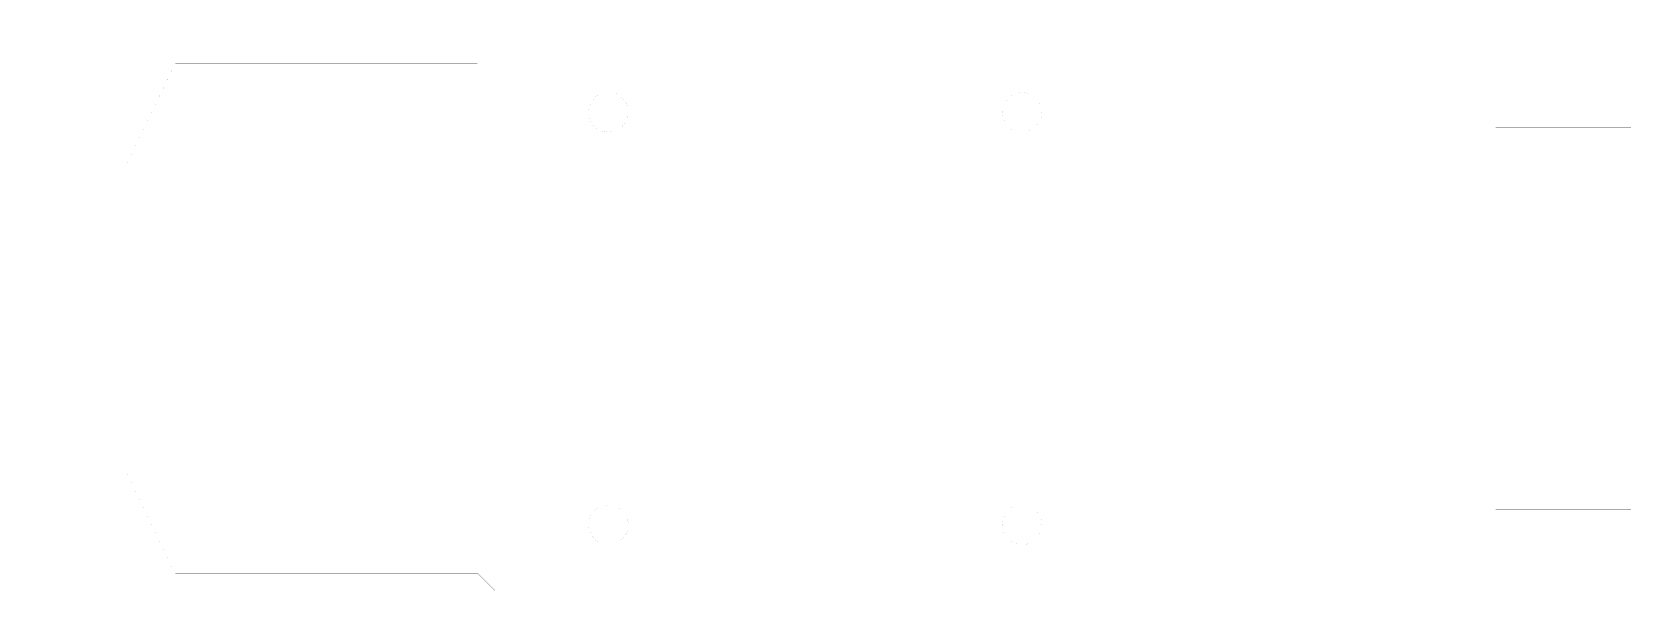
# Model space of a CAD drawing. Header units: inches. Extents: x -61.1 to 37.6, y -4.9 to 30.4.
import ezdxf

# ---------------------------------------------------------------- set-up
doc = ezdxf.new("R2010")
doc.units = ezdxf.units.IN
doc.layers.add('Keep-Out Layer', color=6, linetype='Continuous')

msp = doc.modelspace()

# ---------------------------------------------------------------- linework, layer by layer
at = {"layer": 'Keep-Out Layer'}
for points in [[(-33.606, 28.444, 0.001, 0.001, 0), (-31.642, 30.408, 0.001, 0.001, 0)], [(-31.642, 30.408, 0.001, 0.001, 0), (7.638, 30.408, 0.001, 0.001, 0)], [(7.638, 30.408, 0.001, 0.001, 0), (10.584, 27.462, 0.001, 0.001, 0)], [(-55.21, 22.308, 0.001, 0.001, 0), (-52.264, 28.444, 0.001, 0.001, 0)], [(-52.264, 28.444, 0.001, 0.001, 0), (-33.606, 28.444, 0.001, 0.001, 0)], [(10.584, 27.462, 0.001, 0.001, 0), (14.512, 27.462, 0.001, 0.001, 0)], [(14.512, 23.534, 0.001, 0.001, 0), (14.512, 27.462, 0.001, 0.001, 0)], [(20.404, 23.534, 0.001, 0.001, 0), (20.404, 27.462, 0.001, 0.001, 0)], [(20.404, 27.462, 0.001, 0.001, 0), (24.332, 27.462, 0.001, 0.001, 0)], [(24.332, 27.462, 0.001, 0.001, 0), (29.242, 24.516, 0.001, 0.001, 0)], [(29.242, 24.516, 0.001, 0.001, 0), (37.589, 24.516, 0.001, 0.001, 0)], [(37.589, 18.624, 0.001, 0.001, 0), (37.589, 24.516, 0.001, 0.001, 0)], [(14.512, 23.534, 0.001, 0.001, 0), (20.404, 23.534, 0.001, 0.001, 0)], [(-61.102, 12.732, 0.001, 0.001, 0), (-61.102, 22.308, 0.001, 0.001, 0)], [(-61.102, 22.308, 0.001, 0.001, 0), (-55.21, 22.308, 0.001, 0.001, 0)], [(37.589, 6.84, 0.001, 0.001, 0), (37.589, 18.624, 0.001, 0.001, 0)], [(-61.102, 3.156, 0.001, 0.001, 0), (-61.102, 12.732, 0.001, 0.001, 0)], [(37.589, 0.948, 0.001, 0.001, 0), (37.589, 6.84, 0.001, 0.001, 0)], [(-61.102, 3.156, 0.001, 0.001, 0), (-55.21, 3.156, 0.001, 0.001, 0)], [(-55.21, 3.156, 0.001, 0.001, 0), (-52.264, -2.98, 0.001, 0.001, 0)], [(14.512, -1.998, 0.001, 0.001, 0), (14.512, 1.93, 0.001, 0.001, 0)], [(14.512, 1.93, 0.001, 0.001, 0), (20.404, 1.93, 0.001, 0.001, 0)], [(20.404, -1.998, 0.001, 0.001, 0), (20.404, 1.93, 0.001, 0.001, 0)], [(24.332, -1.998, 0.001, 0.001, 0), (29.242, 0.948, 0.001, 0.001, 0)], [(29.242, 0.948, 0.001, 0.001, 0), (33.415, 0.948, 0.001, 0.001, 0)], [(33.415, 0.948, 0.001, 0.001, 0), (37.589, 0.948, 0.001, 0.001, 0)], [(7.638, -4.944, 0.001, 0.001, 0), (10.584, -1.998, 0.001, 0.001, 0)], [(10.584, -1.998, 0.001, 0.001, 0), (14.512, -1.998, 0.001, 0.001, 0)], [(20.404, -1.998, 0.001, 0.001, 0), (24.332, -1.998, 0.001, 0.001, 0)], [(-52.264, -2.98, 0.001, 0.001, 0), (-33.606, -2.98, 0.001, 0.001, 0)], [(-33.606, -2.98, 0.001, 0.001, 0), (-31.642, -4.944, 0.001, 0.001, 0)], [(-31.642, -4.944, 0.001, 0.001, 0), (7.638, -4.944, 0.001, 0.001, 0)]]:
    msp.add_lwpolyline(points, format="xyseb", dxfattribs=at)
for points in [[(-31.642, 30.408, 0.0005, 0.0005, 1), (-31.642, 30.408, 0.0005, 0.0005, 1)], [(-31.642, 30.408, 0.0005, 0.0005, 1), (-31.642, 30.408, 0.0005, 0.0005, 1)], [(7.638, 30.408, 0.0005, 0.0005, 1), (7.638, 30.408, 0.0005, 0.0005, 1)], [(7.638, 30.408, 0.0005, 0.0005, 1), (7.638, 30.408, 0.0005, 0.0005, 1)], [(-52.264, 28.444, 0.0005, 0.0005, 1), (-52.264, 28.444, 0.0005, 0.0005, 1)], [(-52.264, 28.444, 0.0005, 0.0005, 1), (-52.264, 28.444, 0.0005, 0.0005, 1)], [(-33.606, 28.444, 0.0005, 0.0005, 1), (-33.606, 28.444, 0.0005, 0.0005, 1)], [(-33.606, 28.444, 0.0005, 0.0005, 1), (-33.606, 28.444, 0.0005, 0.0005, 1)], [(-24.296, 25.464, 0.001, 0.001, 1), (-26.746, 25.464, 0.001, 0.001, 1)], [(1.225, 25.464, 0.001, 0.001, 1), (-1.225, 25.464, 0.001, 0.001, 1)], [(10.584, 27.462, 0.0005, 0.0005, 1), (10.584, 27.462, 0.0005, 0.0005, 1)], [(10.584, 27.462, 0.0005, 0.0005, 1), (10.584, 27.462, 0.0005, 0.0005, 1)], [(14.512, 27.462, 0.0005, 0.0005, 1), (14.512, 27.462, 0.0005, 0.0005, 1)], [(14.512, 27.462, 0.0005, 0.0005, 1), (14.512, 27.462, 0.0005, 0.0005, 1)], [(20.404, 27.462, 0.0005, 0.0005, 1), (20.404, 27.462, 0.0005, 0.0005, 1)], [(20.404, 27.462, 0.0005, 0.0005, 1), (20.404, 27.462, 0.0005, 0.0005, 1)], [(24.332, 27.462, 0.0005, 0.0005, 1), (24.332, 27.462, 0.0005, 0.0005, 1)], [(24.332, 27.462, 0.0005, 0.0005, 1), (24.332, 27.462, 0.0005, 0.0005, 1)], [(-26.746, 25.464, 0.0005, 0.0005, 1), (-26.745, 25.464, 0.0005, 0.0005, 1)], [(-24.296, 25.464, 0.0005, 0.0005, 1), (-24.295, 25.464, 0.0005, 0.0005, 1)], [(-1.225, 25.464, 0.0005, 0.0005, 1), (-1.225, 25.464, 0.0005, 0.0005, 1)], [(1.225, 25.464, 0.0005, 0.0005, 1), (1.225, 25.464, 0.0005, 0.0005, 1)], [(29.242, 24.516, 0.0005, 0.0005, 1), (29.242, 24.516, 0.0005, 0.0005, 1)], [(29.242, 24.516, 0.0005, 0.0005, 1), (29.242, 24.516, 0.0005, 0.0005, 1)], [(37.589, 24.516, 0.0005, 0.0005, 1), (37.589, 24.516, 0.0005, 0.0005, 1)], [(37.589, 24.516, 0.0005, 0.0005, 1), (37.589, 24.516, 0.0005, 0.0005, 1)], [(14.512, 23.534, 0.0005, 0.0005, 1), (14.512, 23.534, 0.0005, 0.0005, 1)], [(14.512, 23.534, 0.0005, 0.0005, 1), (14.512, 23.534, 0.0005, 0.0005, 1)], [(20.404, 23.534, 0.0005, 0.0005, 1), (20.404, 23.534, 0.0005, 0.0005, 1)], [(20.404, 23.534, 0.0005, 0.0005, 1), (20.404, 23.534, 0.0005, 0.0005, 1)], [(-61.102, 22.308, 0.0005, 0.0005, 1), (-61.102, 22.308, 0.0005, 0.0005, 1)], [(-61.102, 22.308, 0.0005, 0.0005, 1), (-61.102, 22.308, 0.0005, 0.0005, 1)], [(-55.21, 22.308, 0.0005, 0.0005, 1), (-55.21, 22.308, 0.0005, 0.0005, 1)], [(-55.21, 22.308, 0.0005, 0.0005, 1), (-55.21, 22.308, 0.0005, 0.0005, 1)], [(37.589, 18.624, 0.0005, 0.0005, 1), (37.589, 18.624, 0.0005, 0.0005, 1)], [(37.589, 18.624, 0.0005, 0.0005, 1), (37.589, 18.624, 0.0005, 0.0005, 1)], [(-61.102, 12.732, 0.0005, 0.0005, 1), (-61.102, 12.732, 0.0005, 0.0005, 1)], [(-61.102, 12.732, 0.0005, 0.0005, 1), (-61.102, 12.732, 0.0005, 0.0005, 1)], [(37.589, 6.84, 0.0005, 0.0005, 1), (37.589, 6.84, 0.0005, 0.0005, 1)], [(37.589, 6.84, 0.0005, 0.0005, 1), (37.589, 6.84, 0.0005, 0.0005, 1)], [(-61.102, 3.156, 0.0005, 0.0005, 1), (-61.102, 3.156, 0.0005, 0.0005, 1)], [(-61.102, 3.156, 0.0005, 0.0005, 1), (-61.102, 3.156, 0.0005, 0.0005, 1)], [(-55.21, 3.156, 0.0005, 0.0005, 1), (-55.21, 3.156, 0.0005, 0.0005, 1)], [(-55.21, 3.156, 0.0005, 0.0005, 1), (-55.21, 3.156, 0.0005, 0.0005, 1)], [(-24.296, -0.001, 0.001, 0.001, 1), (-26.746, -0.001, 0.001, 0.001, 1)], [(1.225, 0, 0.001, 0.001, 1), (-1.225, 0, 0.001, 0.001, 1)], [(14.512, 1.93, 0.0005, 0.0005, 1), (14.512, 1.93, 0.0005, 0.0005, 1)], [(14.512, 1.93, 0.0005, 0.0005, 1), (14.512, 1.93, 0.0005, 0.0005, 1)], [(20.404, 1.93, 0.0005, 0.0005, 1), (20.404, 1.93, 0.0005, 0.0005, 1)], [(20.404, 1.93, 0.0005, 0.0005, 1), (20.404, 1.93, 0.0005, 0.0005, 1)], [(-1.225, 0, 0.0005, 0.0005, 1), (-1.225, 0, 0.0005, 0.0005, 1)], [(1.225, 0, 0.0005, 0.0005, 1), (1.225, 0, 0.0005, 0.0005, 1)], [(29.242, 0.948, 0.0005, 0.0005, 1), (29.242, 0.948, 0.0005, 0.0005, 1)], [(29.242, 0.948, 0.0005, 0.0005, 1), (29.242, 0.948, 0.0005, 0.0005, 1)], [(33.415, 0.948, 0.0005, 0.0005, 1), (33.416, 0.948, 0.0005, 0.0005, 1)], [(33.415, 0.948, 0.0005, 0.0005, 1), (33.416, 0.948, 0.0005, 0.0005, 1)], [(37.589, 0.948, 0.0005, 0.0005, 1), (37.589, 0.948, 0.0005, 0.0005, 1)], [(37.589, 0.948, 0.0005, 0.0005, 1), (37.589, 0.948, 0.0005, 0.0005, 1)], [(-26.746, -0.001, 0.0005, 0.0005, 1), (-26.745, -0.001, 0.0005, 0.0005, 1)], [(-24.296, -0.001, 0.0005, 0.0005, 1), (-24.295, -0.001, 0.0005, 0.0005, 1)], [(10.584, -1.998, 0.0005, 0.0005, 1), (10.584, -1.998, 0.0005, 0.0005, 1)], [(10.584, -1.998, 0.0005, 0.0005, 1), (10.584, -1.998, 0.0005, 0.0005, 1)], [(14.512, -1.998, 0.0005, 0.0005, 1), (14.512, -1.998, 0.0005, 0.0005, 1)], [(14.512, -1.998, 0.0005, 0.0005, 1), (14.512, -1.998, 0.0005, 0.0005, 1)], [(20.404, -1.998, 0.0005, 0.0005, 1), (20.404, -1.998, 0.0005, 0.0005, 1)], [(20.404, -1.998, 0.0005, 0.0005, 1), (20.404, -1.998, 0.0005, 0.0005, 1)], [(24.332, -1.998, 0.0005, 0.0005, 1), (24.332, -1.998, 0.0005, 0.0005, 1)], [(24.332, -1.998, 0.0005, 0.0005, 1), (24.332, -1.998, 0.0005, 0.0005, 1)], [(-52.264, -2.98, 0.0005, 0.0005, 1), (-52.264, -2.98, 0.0005, 0.0005, 1)], [(-52.264, -2.98, 0.0005, 0.0005, 1), (-52.264, -2.98, 0.0005, 0.0005, 1)], [(-33.606, -2.98, 0.0005, 0.0005, 1), (-33.606, -2.98, 0.0005, 0.0005, 1)], [(-33.606, -2.98, 0.0005, 0.0005, 1), (-33.606, -2.98, 0.0005, 0.0005, 1)], [(-31.642, -4.944, 0.0005, 0.0005, 1), (-31.642, -4.944, 0.0005, 0.0005, 1)], [(-31.642, -4.944, 0.0005, 0.0005, 1), (-31.642, -4.944, 0.0005, 0.0005, 1)], [(7.638, -4.944, 0.0005, 0.0005, 1), (7.638, -4.944, 0.0005, 0.0005, 1)], [(7.638, -4.944, 0.0005, 0.0005, 1), (7.638, -4.944, 0.0005, 0.0005, 1)]]:
    msp.add_lwpolyline(points, format="xyseb", close=True, dxfattribs=at)

doc.saveas('drawing.dxf')
